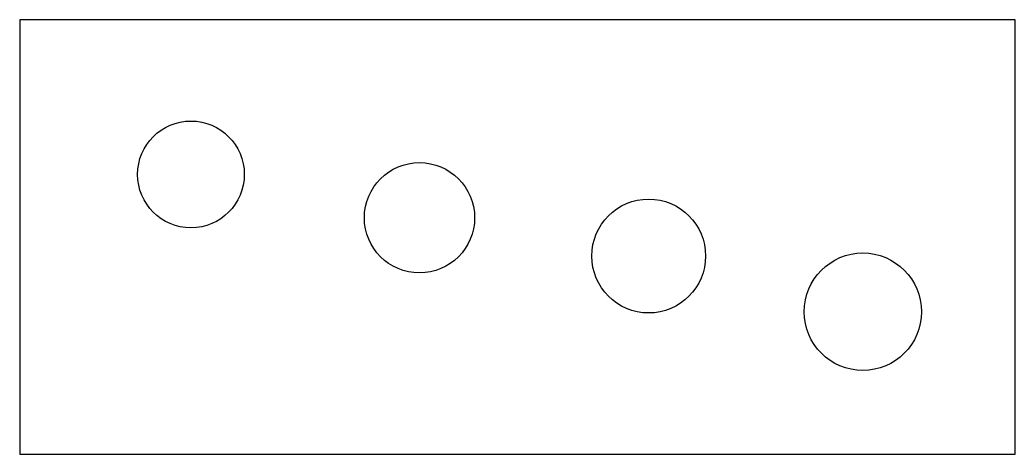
# Model space of a CAD drawing. Header units: millimetres. Extents: x 122.5 to 150.5, y -11.5 to 0.7.
import ezdxf

# ---------------------------------------------------------------- set-up
doc = ezdxf.new("R2010")
doc.units = ezdxf.units.MM
doc.layers.get('0').update_dxf_attribs({"linetype": 'CONTINUOUS'})

msp = doc.modelspace()

# ---------------------------------------------------------------- linework, layer by layer
msp.add_lwpolyline([(150.5, 0.722), (122.519, 0.722), (122.519, -11.474), (150.5, -11.474)], close=True)
for centre, radius in [((127.328, -3.619), 1.5), ((133.754, -4.836), 1.55), ((140.199, -5.911), 1.6), ((146.219, -7.475), 1.65)]:
    msp.add_circle(centre, radius)

doc.saveas('drawing.dxf')
